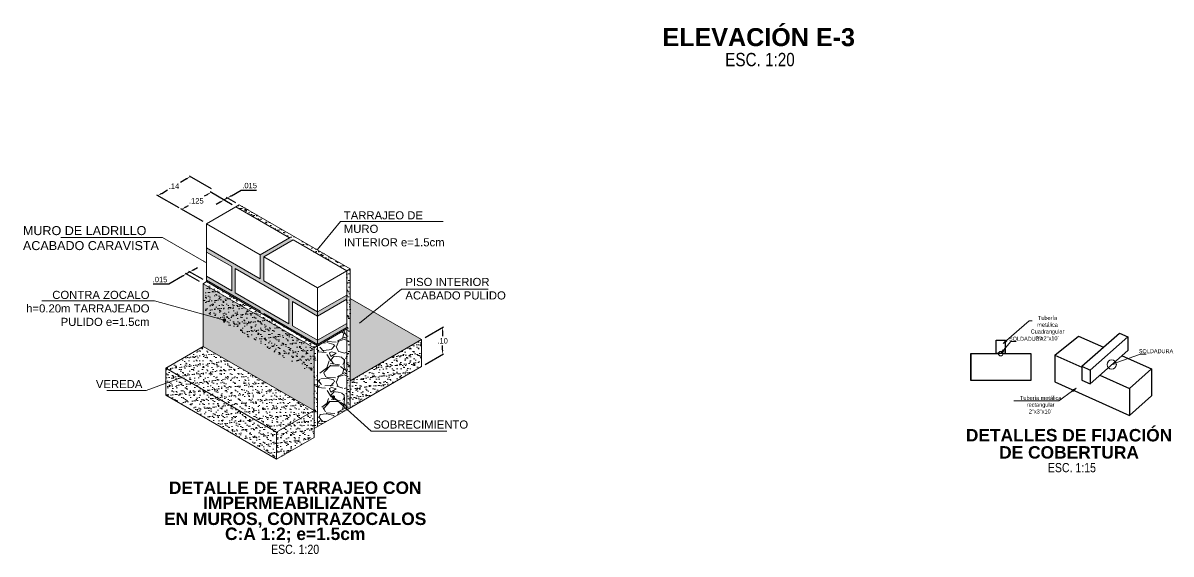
# Model space of a CAD drawing. Header units: metres. Extents: x 116.6 to 157, y -0.9 to 78.1.
# Drawn here: x 127.53 to 133.92, y 65 to 67.95 of the extents above; entities that cross this region are included whole.
import ezdxf
from ezdxf import colors
from ezdxf.entities.mleader import LeaderData, LeaderLine
from ezdxf.enums import TextEntityAlignment as Align
from ezdxf.math import Vec2, Vec3

# ---------------------------------------------------------------- set-up
doc = ezdxf.new("R2010")
doc.units = ezdxf.units.M
doc.layers.get('0').update_dxf_attribs({"color": 253})
doc.layers.get('Defpoints').update_dxf_attribs({"color": 30, "lineweight": 9})
for name, color, linetype, lineweight in [('-Acero techos', 252, 'Continuous', 13), ('-Acotado', 251, 'Continuous', 5), ('-Textos', 7, 'Continuous', 20), ('01_ACHURADO', 8, 'Continuous', 0)]:
    doc.layers.add(name, color=color, linetype=linetype, lineweight=lineweight)
for name, color, linetype in [('00_ACOTADO', 9, 'Continuous'), ('00_TXT-NOTA', 7, 'Continuous'), ('01_INDICADORES', 9, 'Continuous'), ('01_L-FINA 1', 1, 'Continuous'), ('01_MURO2', 2, 'Continuous'), ('G-TEXTOS-TITULOS', 4, 'Continuous')]:
    doc.layers.add(name, color=color, linetype=linetype)
doc.layers.add('FIC-2ES_COTAS', color=7, linetype='Continuous', lineweight=5, true_color=0x6b006b)
doc.styles.add('-Arial Narrow', font='ARIALN.TTF')
doc.styles.add('25-TITULO', font='arialbd.ttf', dxfattribs={"height": 0.1})
doc.styles.add('ARIAL', font='arial.ttf')
doc.styles.add('OINFES SWIS', font='swissl.ttf')
doc.styles.add('ROMANS', font='romans.shx')
doc.dimstyles.new('ESC 1-15 PERFIL', dxfattribs={"dimtxt": 0.03, "dimasz": 0.025, "dimexe": 0.005, "dimexo": 0.02, "dimgap": 0.01, "dimtad": 1, "dimtih": 1, "dimtoh": 1, "dimzin": 4, "dimdsep": 46, "dimtxsty": 'ARIAL', "dimcen": 2.5, "dimdle": 0.01, "dimclrd": 256, "dimclre": 256, "dimclrt": 7, "dimazin": 2, "dimtfac": 1, "dimtix": 1, "dimtmove": 0, "dimatfit": 3, "dimfxl": 1, "dimlwd": -1, "dimlwe": -1, "dimarcsym": 0})
doc.dimstyles.new('Esc-1-25', dxfattribs={"dimtxt": 0.03, "dimasz": 0.04, "dimexe": 0.025, "dimexo": 0.075, "dimgap": 0.025, "dimtad": 2, "dimtih": 1, "dimtoh": 1, "dimzin": 4, "dimdsep": 46, "dimtxsty": 'ROMANS', "dimcen": 0.15, "dimdle": 1, "dimclrd": 1, "dimclre": 1, "dimclrt": 2, "dimazin": 0, "dimtm": 1e-09, "dimtfac": 1, "dimtmove": 0, "dimatfit": 3, "dimfxl": 1, "dimlwd": 9, "dimlwe": -1, "dimarcsym": 0})
pattern_1 = [(37.49999999999999, (-1731.924443276079, -1143.444924055455), (-0.001200023471988034, 0.03670599279970067), [0, -0.02895600000000001, 0, -0.032385, 0, -0.03095625]), (7.499999999999999, (-1731.924443276079, -1143.444924055455), (0.0337142462353502, 0.05376188254262657), [0, -0.015621, 0, -0.0260985, 0, -0.01000125]), (327.5, (-1731.947874776079, -1143.444924055455), (0.05932442776810935, 0.0001077888508909322), [0, -0.009524999999999999, 0, -0.03429, 0, -0.0447675]), (317.5, (-1731.947874776079, -1143.444924055455), (0.0572667339354223, 0.01671969924429122), [0, -0.004762499999999999, 0, -0.022479, 0, -0.0257175])]
pattern_2 = [(37.49999999999999, (-1731.924443276079, -1143.494924055456), (-0.001200023471988034, 0.03670599279970067), [0, -0.02895600000000001, 0, -0.032385, 0, -0.03095625]), (7.499999999999999, (-1731.924443276079, -1143.494924055456), (0.0337142462353502, 0.05376188254262657), [0, -0.015621, 0, -0.0260985, 0, -0.01000125]), (327.5, (-1731.947874776079, -1143.494924055456), (0.05932442776810935, 0.0001077888508909322), [0, -0.009524999999999999, 0, -0.03429, 0, -0.0447675]), (317.5, (-1731.947874776079, -1143.494924055456), (0.0572667339354223, 0.01671969924429122), [0, -0.004762499999999999, 0, -0.022479, 0, -0.0257175])]

# ---------------------------------------------------------------- blocks, each defined once
blk = doc.blocks.new('_ClosedBlank')
at = {"color": 0, "linetype": 'ByBlock', "lineweight": -2}
for p, q in [((-1, 0.1666666666666667), (0, 0)), ((-1, 0.1666666666666667), (-1, -0.1666666666666667)), ((0, 0), (-1, -0.1666666666666667))]:
    blk.add_line(p, q, dxfattribs=at)
blk = doc.blocks.new('*D663')
at = {"layer": '00_ACOTADO', "color": 252, "transparency": 16777216}
for p, q in [((128.5542075460089, 66.99845031429784), (128.5385189582457, 66.98939250392951)), ((128.435129052989, 66.92970031429788), (128.4508176407522, 66.93875812466621))]:
    blk.add_line(p, q, dxfattribs=at)
at = {"layer": '00_ACOTADO', "color": 251, "true_color": 0x636466, "transparency": 16777216}
for p, q in [((128.6944764121236, 66.94246604668784), (128.5708581811035, 67.0138370656438)), ((128.5320966489145, 66.84871604668781), (128.4084784178943, 66.9200870656438))]:
    blk.add_line(p, q, dxfattribs=at)
at = {"layer": '00_ACOTADO', "color": 252, "transparency": 16777216}
for points in [[(128.5521242126756, 67.00205875348027), (128.5562908793423, 66.9948418751154), (128.5758581811035, 67.01095031429786)], [(128.4330457196556, 66.9333087534803), (128.4372123863223, 66.92609187511543), (128.4134784178944, 66.91720031429786)]]:
    blk.add_solid(points, dxfattribs=at)
at = {"layer": 'Defpoints', "color": 0, "transparency": 16777216}
for p in [(128.5758581811035, 67.01095031429786), (128.7144764121237, 66.93091904130407), (128.5520966489145, 66.83716904130407)]:
    blk.add_point(p, dxfattribs=at)
at = {"layer": '00_ACOTADO', "color": 7, "transparency": 16777216, "insert": (128.4946682994989, 66.96407531429787), "char_height": 0.03, "attachment_point": 5, "style": 'ARIAL'}
blk.add_mtext('.125', dxfattribs=at)
blk = doc.blocks.new('*D664')
at = {"layer": '00_ACOTADO', "color": 252, "transparency": 16777216}
for p, q in [((128.4582783480475, 66.56883506256281), (128.438792776463, 66.5575850625628)), ((128.4799289831419, 66.58133506256316), (128.5015796182363, 66.59383506256349)), ((128.4171421413685, 66.54508506256245), (128.3408478292562, 66.50103652092518)), ((128.3408478292562, 66.50103652092518), (128.2547632453544, 66.50103652092517))]:
    blk.add_line(p, q, dxfattribs=at)
at = {"layer": '00_ACOTADO', "color": 251, "true_color": 0x636466, "transparency": 16777216}
for p, q in [((128.5320966489143, 66.52621604668776), (128.4532783480474, 66.57172181390867)), ((128.5126110773298, 66.51496604668776), (128.4337927764629, 66.56047181390865))]:
    blk.add_line(p, q, dxfattribs=at)
at = {"layer": '00_ACOTADO', "color": 252, "transparency": 16777216}
for points in [[(128.4778456498085, 66.58494350174556), (128.4820123164753, 66.57772662338074), (128.4582783480475, 66.56883506256281)], [(128.4150588080352, 66.54869350174485), (128.4192254747019, 66.54147662338003), (128.438792776463, 66.5575850625628)]]:
    blk.add_solid(points, dxfattribs=at)
at = {"layer": 'Defpoints', "color": 0, "transparency": 16777216}
for p in [(128.4582783480475, 66.56883506256281), (128.53261107733, 66.50341904130428), (128.5520966489145, 66.5146690413043)]:
    blk.add_point(p, dxfattribs=at)
at = {"layer": '00_ACOTADO', "color": 7, "transparency": 16777216, "insert": (128.2928055373053, 66.52635371055682), "char_height": 0.03, "attachment_point": 5, "style": 'ARIAL'}
blk.add_mtext('.015', dxfattribs=at)
blk = doc.blocks.new('*D665')
at = {"layer": '00_ACOTADO', "color": 252, "transparency": 16777216}
for p, q in [((128.6895652490643, 66.9928015080027), (128.743345373278, 67.0238514771942)), ((128.743345373278, 67.0238514771942), (128.8294299571798, 67.0238514771942)), ((128.6267784072895, 66.95655150800287), (128.6051277721949, 66.94405150800297)), ((128.6484290423842, 66.96905150800278), (128.6679146139696, 66.9803015080028))]:
    blk.add_line(p, q, dxfattribs=at)
at = {"layer": '00_ACOTADO', "color": 251, "true_color": 0x636466, "transparency": 16777216}
for p, q in [((128.6944764121237, 66.94246604668794), (128.6434290423842, 66.97193825934873)), ((128.7139619837091, 66.95371604668796), (128.6629146139696, 66.98318825934876))]:
    blk.add_line(p, q, dxfattribs=at)
at = {"layer": '00_ACOTADO', "color": 252, "transparency": 16777216}
for points in [[(128.6246950739562, 66.96015994718532), (128.6288617406229, 66.95294306882042), (128.6484290423842, 66.96905150800278)], [(128.687481915731, 66.99640994718514), (128.6916485823976, 66.98919306882024), (128.6679146139696, 66.9803015080028)]]:
    blk.add_solid(points, dxfattribs=at)
at = {"layer": 'Defpoints', "color": 0, "transparency": 16777216}
for p in [(128.6679146139696, 66.9803015080028), (128.7144764121237, 66.93091904130407), (128.7339619837091, 66.94216904130408)]:
    blk.add_point(p, dxfattribs=at)
at = {"layer": '00_ACOTADO', "color": 7, "transparency": 16777216, "insert": (128.7913876652289, 67.04916866682585), "char_height": 0.03, "attachment_point": 5, "style": 'ARIAL'}
blk.add_mtext('.015', dxfattribs=at)
blk = doc.blocks.new('*D666')
at = {"layer": '00_ACOTADO', "color": 252, "transparency": 16777216}
for p, q in [((128.4394482556707, 67.08612452465032), (128.4068827920122, 67.06708527944032)), ((128.3018889518188, 67.00570112443673), (128.3344544154774, 67.02474036964674))]:
    blk.add_line(p, q, dxfattribs=at)
at = {"layer": '00_ACOTADO', "color": 251, "true_color": 0x636466, "transparency": 16777216}
for p, q in [((128.579430336238, 67.03124249057892), (128.4560147243616, 67.10160185908327)), ((128.3987067552688, 66.92558329870072), (128.2752911433924, 66.99594266720507))]:
    blk.add_line(p, q, dxfattribs=at)
at = {"layer": '00_ACOTADO', "color": 252, "transparency": 16777216}
for points in [[(128.437345273032, 67.08972154774342), (128.4415512383094, 67.0825275015572), (128.4610303942294, 67.09874242048262)], [(128.2997859691801, 67.00929814752983), (128.3039919344575, 67.0021041013436), (128.2803068132602, 66.99308322860442)]]:
    blk.add_solid(points, dxfattribs=at)
at = {"layer": 'Defpoints', "color": 0, "transparency": 16777216}
for p in [(128.4610303942294, 67.09874242048262), (128.5994930157091, 67.01980473617633), (128.4187694347399, 66.91414554429812)]:
    blk.add_point(p, dxfattribs=at)
at = {"layer": '00_ACOTADO', "color": 7, "transparency": 16777216, "insert": (128.3706686037448, 67.04591282454352), "char_height": 0.03, "attachment_point": 5, "style": 'ARIAL'}
blk.add_mtext('.14', dxfattribs=at)
blk = doc.blocks.new('*D667')
at = {"layer": '00_ACOTADO', "color": 251, "true_color": 0x636466, "transparency": 16777216}
for p, q in [((129.7676189592414, 66.20395117437725), (129.870208137949, 66.26318106431985)), ((129.7676189592423, 66.05395117437762), (129.870208137949, 66.11318106431969))]:
    blk.add_line(p, q, dxfattribs=at)
at = {"layer": '00_ACOTADO', "color": 252, "transparency": 16777216}
for p, q in [((129.8652081379491, 66.2352943129739), (129.8652081379491, 66.21061150260547)), ((129.8652081379491, 66.13529431297376), (129.8652081379491, 66.15997712334217))]:
    blk.add_line(p, q, dxfattribs=at)
for points in [[(129.8610414712824, 66.2352943129739), (129.8693748046157, 66.2352943129739), (129.8652081379491, 66.26029431297391)], [(129.8610414712824, 66.13529431297376), (129.8693748046157, 66.13529431297376), (129.8652081379491, 66.11029431297375)]]:
    blk.add_solid(points, dxfattribs=at)
at = {"layer": 'Defpoints', "color": 0, "transparency": 16777216}
for p in [(129.7476189592414, 66.1924041689935), (129.8652081379491, 66.11029431297375), (129.7476189592423, 66.04240416899387)]:
    blk.add_point(p, dxfattribs=at)
at = {"layer": '00_ACOTADO', "color": 7, "transparency": 16777216, "insert": (129.8652081379491, 66.18529431297377), "char_height": 0.03, "attachment_point": 5, "style": 'ARIAL'}
blk.add_mtext('.10', dxfattribs=at)

msp = doc.modelspace()

# ---------------------------------------------------------------- hatches: boundary and pattern name
at = {"layer": '01_ACHURADO', "lineweight": 5}
h = msp.add_hatch(dxfattribs=at)
h.set_pattern_fill('AR-SAND', color=256, scale=0.00075)
h.set_pattern_definition(pattern_1)
h.paths.add_polyline_path([(129.3510050839056, 66.58591904130427), (129.3315195123202, 66.57466904130379), (129.3315195123202, 66.12466904130397), (129.3315195123202, 65.95216904130385), (129.3510050839056, 65.96341904130387)])
h.paths.add_polyline_path([(129.3510050839056, 66.58591904130427), (128.7339619837091, 66.94216904130408), (128.7144764121237, 66.93091904130407), (129.0132551764288, 66.75841904130394), (129.0327407480151, 66.74716904130437), (129.3315195123202, 66.57466904130379)])
at = {"layer": '01_ACHURADO', "true_color": 0xdedede}
h = msp.add_hatch(color=254, dxfattribs=at)
h.dxf.hatch_style = 1
h.paths.add_polyline_path([(129.3315195123202, 66.25966904130419), (129.3315195123202, 66.28216904130423), (129.169139749111, 66.18841904130423), (129.169139749111, 66.16591904130374)])
h.paths.add_polyline_path([(129.0100075811658, 66.28029404130385), (128.7112288168597, 66.45279404130397), (128.7112288168597, 66.58779404130374), (129.0100075811658, 66.41529404130407)], flags=16)
h.paths.add_polyline_path([(129.3315195123202, 66.41716904130354), (129.3315195123202, 66.43966904130448), (129.169139749111, 66.34591904130403), (129.169139749111, 66.32341904130354)])
h.paths.add_polyline_path([(128.8508754132196, 66.34966904130388), (128.8508754132196, 66.34216904130417), (128.870360984805, 66.33091904130416), (128.870360984805, 66.33841904130387), (129.169139749111, 66.16591904130419), (129.169139749111, 66.18841904130423), (129.0294931527502, 66.26904404130383), (129.0294931527502, 66.40404404130405), (129.169139749111, 66.32341904130354), (129.169139749111, 66.34591904130403), (128.870360984805, 66.51841904130416), (128.870360984805, 66.65341904130437), (129.0327407480151, 66.74716904130437), (129.0132551764288, 66.75841904130394), (128.8508754132196, 66.66466904130394), (128.8508754132196, 66.52966904130417), (128.5520966489145, 66.70216904130385), (128.5520966489145, 66.67966904130427), (128.6917432452744, 66.59904404130376), (128.6917432452744, 66.46404404130399), (128.5520966489145, 66.54466904130405), (128.5520966489136, 66.52216904130401)])
at = {"layer": '01_ACHURADO', "lineweight": 5}
h = msp.add_hatch(dxfattribs=at)
h.set_pattern_fill('AR-SAND', color=256, scale=0.00075)
h.set_pattern_definition(pattern_1)
h.paths.add_polyline_path([(129.169139749111, 66.14341904130416), (129.169139749111, 66.00841904130394), (129.1496541775256, 65.99716904130437), (129.1496541775256, 65.69716904130419), (129.169139749111, 65.70841904130376), (129.169139749111, 66.00841904130394)])
h.paths.add_polyline_path([(128.5520966489136, 66.51466904130385), (128.53261107733, 66.35341904130419), (129.1496541775256, 65.99716904130437), (129.169139749111, 66.15841904130448)])
at = {"layer": '01_ACHURADO', "true_color": 0xdedede}
h = msp.add_hatch(color=254, dxfattribs=at)
h.dxf.hatch_style = 2
h.paths.add_polyline_path([(128.53261107733, 66.50341904130428), (128.5326110773309, 66.15341904130437), (129.1496541775265, 65.79716904130365), (129.1496541775247, 65.99716904130437), (129.1496541775256, 66.14716904130401)])
h = msp.add_hatch(color=254, dxfattribs=at)
h.dxf.hatch_style = 2
h.paths.add_polyline_path([(129.7476189592414, 66.19240416899393), (129.3510050839056, 66.421389296684), (129.3510050839056, 65.96341904130387)])
at = {"layer": '01_ACHURADO'}
h = msp.add_hatch(dxfattribs=at)
h.set_pattern_fill('GRAVEL', color=256, scale=0.0078)
h.set_pattern_definition([(228.0127875, (-549.8940734050487, 85.9666163314354), (-1.584960000124471, -1.783079999889378), [0.02665427231999999, -2.638777723886069]), (184.969741, (-549.9119042050487, 85.94680433143495), (2.377439999059359, 0.198120011286438), [0.04573956816, -4.528215813694866]), (132.5104471, (-549.9574718050484, 85.94284193143531), (1.981200000836744, -2.179319999239184), [0.03225155856, -3.192908377939799]), (267.273689, (-550.0347386050483, 85.89331193143508), (0.1981200004149385, 3.962399999979183), [0.04165235255999983, -4.123582119207537]), (292.83365418, (-550.0367198050484, 85.85170673143503), (-0.9906000000829458, 2.377439999965324), [0.04084342859999985, -4.043505004136807]), (357.2736889999999, (-550.0208702050485, 85.81406393143553), (-3.962399999979183, 0.1981200004149387), [0.04165235255999983, -4.123582119207537]), (37.69424047, (-549.979265005048, 85.81208273143548), (-2.575559999885799, -1.981200000148232), [0.05508310547999998, -5.453222994511266]), (72.25532837, (-549.9356786050488, 85.84576313143535), (1.386840000372784, 4.35863999988135), [0.05200412256, -5.148410014948588]), (121.42956562, (-549.9198290050484, 85.89529313143512), (-1.584960000224883, 2.575559999861628), [0.041793414, -4.137552564499535]), (175.2363583, (-549.9416222050489, 85.93095473143549), (2.179319999968762, -0.1981200003423619), [0.0477136358399998, -2.337967082099987]), (222.3974378, (-549.9891710050482, 85.93491713143558), (-2.377439999923923, -2.17932000008299), [0.06170407775999978, -6.108708255949777]), (138.81407483, (-549.8385998050484, 85.89133073143503), (-1.386839999916814, 1.188720000096656), [0.02106035412, -2.084984134298832]), (171.4692344, (-549.8544494050478, 85.90519913143535), (2.575560000069393, -0.3962399995505127), [0.04006719444000001, -3.96666184176912]), (225, (-549.8940734050487, 85.91114273143504), (0, -0.1981200000000186), [0.02801832852, -0.252165662457384]), (203.19859051, (-549.9079418050486, 85.93491713143558), (0.9906000000269949, 0.3962399999305279), [0.01508842296, -1.49374854477373]), (291.80140949, (-549.9218102050485, 85.92897353143545), (-0.1981200000414567, 0.5943599999861839), [0.02133811836000001, -1.04557073322]), (30.96375653, (-549.9138854050483, 85.90916153143544), (0.5943600000145378, 0.3962399999782478), [0.03465693347999984, -1.120571255926974]), (161.56505118, (-549.8841674050485, 85.9269923314354), (0.3962400000103415, -0.1981199999792328), [0.02506039691999999, -0.601450053112584]), (16.389540334, (-550.0367198050484, 85.92897353143545), (1.981200000000011, 0.5943600000000189), [0.0351068639999999, -3.475588480458033]), (70.34617594, (-550.0030394050485, 85.93887953143567), (-0.7924800000724865, -2.179319999974291), [0.02945271732, -2.915812822899599]), (293.19859051, (-549.8841674050485, 85.9666163314354), (-0.3962399999308344, 0.9906000000277122), [0.03017664779999989, -1.478660319933725]), (343.6104596700001, (-549.8722802050482, 85.93887953143567), (-1.981200000041517, 0.5943599998613829), [0.03510686399999984, -3.475588480458101]), (339.44395478, (-550.0367198050484, 85.80613913143534), (-0.9905999999999893, 0.3962400000000164), [0.03385474559999984, -1.658883276422258]), (294.7751406, (-550.0050206050486, 85.79425193143507), (-0.9906000011791205, 2.179319999463925), [0.02836642536, -2.808280283696158]), (66.80140949, (-549.8821862050485, 85.76849633143539), (0.3962399999377793, 0.9906000000249056), [0.0301766478, -1.478660319933732]), (17.35402464, (-549.8702990050482, 85.79623313143512), (-2.575559999948756, -0.7924800001663321), [0.03321105372, -3.287885326455599]), (69.44395478, (-549.979265005048, 85.76849633143539), (-0.3962400000068999, -0.9905999999972412), [0.0169273728, -1.675810649222268]), (101.3099324739999, (-549.8940734050487, 85.76849633143539), (-0.1981200000000312, 0.7924800000000287), [0.0101021388, -1.000115607233028]), (165.963756532, (-549.8960546050483, 85.77840233143516), (0.5943599999999619, -0.1981199999999895), [0.0408434286, -0.7760262579473819]), (186.00900596, (-549.9356786050488, 85.78830833143539), (1.981199999989498, 0.1981200001036896), [0.037850826, -3.74722645934028]), (303.69006753, (-549.9138854050483, 85.89133073143503), (-0.1981200000275316, 0.3962399999862488), [0.02857326264, -0.68575855605504]), (353.15722659, (-549.8980358050484, 85.86755633143494), (3.368040000020723, -0.3962399998236728), [0.04988542727999999, -4.938648707072417]), (60.9453959, (-549.8485058050486, 85.8616127314348), (-0.7924800000218155, -1.38683999998754), [0.02039764272, -2.019372600812578]), (90, (-549.8385998050484, 85.87944353143521), (-0.19812, 0.19812), [0.0118872, -0.1862328]), (120.25643716, (-549.9396410050489, 85.79425193143507), (0.792479999903059, -1.386840000055364), [0.02752362288, -2.724847380309599]), (48.01278749999999, (-549.9535094050483, 85.81802633143562), (1.584960000130676, 1.783079999883795), [0.05330854463999999, -2.612123451566069]), (0, (-549.9178478050484, 85.85765033143471), (0.19812, 0.19812), [0.05151120000000001, -0.1466088]), (325.3048465, (-549.8663366050481, 85.85765033143471), (1.981200000750479, -1.386839998927857), [0.03132554568, -3.101226704482919]), (254.0546040999999, (-549.8405810050484, 85.83981953143521), (-0.1981199999861594, -0.7924800000034904), [0.0288466682399999, -1.413488703024211]), (207.64597536, (-549.8485058050486, 85.81208273143548), (-3.764280000138319, -1.981199999737199), [0.04696731779999979, -4.649772224989138]), (175.42607874, (-549.8901110050487, 85.79028953143543), (-2.575559999999908, 0.1981199999999594), [0.04968829788, -4.91913602358672])])
h.paths.add_polyline_path([(129.3315195123202, 66.25216904130403), (129.169139749111, 66.15841904130403), (129.169139749111, 65.70841904130376), (129.3315195123202, 65.80216904130376)])
at = {"layer": '01_ACHURADO', "lineweight": 5}
h = msp.add_hatch(dxfattribs=at)
h.set_pattern_fill('AR-SAND', color=256, scale=0.00075)
h.set_pattern_definition(pattern_1)
h.paths.add_polyline_path([(129.3315195123202, 65.95216904130385), (129.3315195123202, 65.80216904130376), (129.7476189592414, 66.04240416899384), (129.7476189592414, 66.19240416899348)])
h = msp.add_hatch(dxfattribs=at)
h.set_pattern_fill('AR-SAND', color=250, scale=0.00075)
h.set_pattern_definition(pattern_2)
h.paths.add_polyline_path([(128.9416044540655, 65.67705147745974), (129.1496541775261, 65.79716904130456), (128.5326110773305, 66.15341904130483), (128.3245613538694, 66.03330147746001)])
h = msp.add_hatch(dxfattribs=at)
h.set_pattern_fill('AR-SAND', color=256, scale=0.00075)
h.set_pattern_definition(pattern_2)
h.paths.add_polyline_path([(128.3245613538681, 66.03330147746092), (128.3245613538681, 65.88330147746038), (128.9416044540655, 65.5270514774601), (128.9416044540655, 65.67705147745974)])
h = msp.add_hatch(dxfattribs=at)
h.set_pattern_fill('AR-SAND', color=256, scale=0.00075)
h.set_pattern_definition(pattern_2)
h.paths.add_polyline_path([(129.1496541775256, 65.64716904130447), (129.1496541775256, 65.79716904130456), (128.9416044540655, 65.67705147745974), (128.9416044540655, 65.5270514774592)])

# ---------------------------------------------------------------- linework, layer by layer
at = {"layer": '-Acero techos', "color": 146, "lineweight": 30, "ltscale": 0.008999999999999998, "true_color": 0x105689}
for p, q in [((133.2716024802509, 66.10655264958162), (133.4032165665145, 66.21187014729806)), ((133.4032165665145, 66.21187014729806), (133.5422867328568, 66.1493996523762)), ((133.4226980814734, 66.04373110587751), (133.6316649961601, 66.22837429639647)), ((133.4690375346737, 66.02291536478795), (133.6780044493604, 66.2075585553069)), ((133.6316649961601, 66.2283742963967), (133.6780044493604, 66.2075585553069)), ((133.6780044493604, 66.2075585553069), (133.6780044493604, 66.13135855530693)), ((133.4690375346737, 65.94671536478798), (133.6780044493605, 66.13135855530676)), ((132.8040868287761, 66.11429241208734), (132.9613899246084, 66.11429241208734)), ((132.8040868287761, 66.11429241208734), (132.8040868287761, 65.96429241208725)), ((132.9856434815761, 66.11429241208734), (133.1382058846383, 66.11429241208734)), ((133.1382058846383, 66.11429241208734), (133.1382058846383, 65.96429241208725)), ((133.2716024802504, 66.10655264958162), (133.4226980814734, 66.03868031407485)), ((133.2716024802509, 66.10655264958162), (133.2716024802509, 65.95655264958152)), ((133.6457989957836, 66.10290181271951), (133.8099218266122, 66.02917762916884)), ((133.4226980814734, 66.04373110587751), (133.4226980814734, 65.96753110587754)), ((133.4226980814734, 66.04373110587751), (133.4690375346737, 66.02291536478795)), ((133.4690375346737, 66.02291536478795), (133.4690375346737, 65.94671536478798)), ((133.5224207386433, 65.99388477012583), (133.6865435694719, 65.92016058657516)), ((133.6865435694719, 65.92016058657539), (133.8099218266122, 66.02917762916861)), ((133.8099218266122, 66.02917762916884), (133.8099218266122, 65.87917762916898)), ((133.1382058846383, 65.96429241208725), (132.8040868287761, 65.96429241208725)), ((133.2716024802509, 65.95655264958152), (133.6865435694723, 65.7701605865753)), ((133.4226980814734, 65.96753110587754), (133.4690375346737, 65.94671536478798)), ((133.6865435694719, 65.92016058657516), (133.6865435694719, 65.7701605865753)), ((133.6865435694723, 65.7701605865753), (133.8099218266122, 65.87917762916898))]:
    msp.add_line(p, q, dxfattribs=at)
for points in [[(132.9613899246084, 66.11429241208734), (132.9461463567071, 66.11429241208734), (132.9461463567071, 66.18929241208716), (132.9858051291953, 66.18929241208716)], [(132.9858051291953, 66.18929241208716), (132.9961463567073, 66.18929241208716), (132.9961463567073, 66.11429241208734), (132.9613899246084, 66.11429241208734)], [(132.8040868287761, 65.96429241208725), (132.8040868287761, 66.11429241208734)]]:
    msp.add_lwpolyline(points, dxfattribs=at)
at = {"layer": '01_ACHURADO', "lineweight": 5}
msp.add_line((128.53261107733, 66.50341904130428), (128.53261107733, 66.15341904130483), dxfattribs=at)
at = {"layer": '01_L-FINA 1', "lineweight": 9}
for p, q in [((128.5520966489145, 66.54466904130405), (128.5520966489145, 66.83716904130407)), ((128.8508754132196, 66.52966904130417), (128.5520966489145, 66.70216904130385)), ((128.870360984805, 66.65341904130437), (129.0327407480151, 66.74716904130437)), ((129.0327407480151, 66.74716904130437), (129.3315195123202, 66.57466904130379)), ((128.5520966489145, 66.67966904130427), (128.6917432452744, 66.59904404130376)), ((128.8508754132196, 66.66466904130394), (128.8508754132196, 66.52966904130417)), ((128.870360984805, 66.65341904130437), (129.169139749111, 66.48091904130379)), ((128.870360984805, 66.51841904130416), (128.870360984805, 66.65341904130437)), ((128.6917432452744, 66.59904404130376), (128.6917432452744, 66.46404404130399)), ((128.7112288168597, 66.58779404130374), (129.0100075811658, 66.41529404130407)), ((128.7112288168597, 66.45279404130397), (128.7112288168597, 66.58779404130374)), ((129.3315195123202, 66.57466904130379), (129.169139749111, 66.48091904130379)), ((129.3315195123202, 66.57466904130379), (129.3315195123202, 66.25966904130419)), ((128.6917432452744, 66.46404404130399), (128.5520966489145, 66.54466904130405)), ((128.5520966489145, 66.54466904130405), (128.5521175125265, 66.51465699569181)), ((128.5520966489145, 66.52216904130401), (128.8508754132196, 66.34966904130388)), ((129.169139749111, 66.34591904130403), (128.870360984805, 66.51841904130416)), ((129.0100075811658, 66.28029404130385), (128.7112288168597, 66.45279404130397)), ((129.169139749111, 66.16591904130374), (129.169139749111, 66.48091904130379)), ((129.3315195123202, 66.43966904130403), (129.169139749111, 66.34591904130403)), ((129.0100075811658, 66.41529404130407), (129.0100075811658, 66.28029404130385)), ((129.0294931527502, 66.40404404130405), (129.169139749111, 66.32341904130354)), ((129.0294931527502, 66.26904404130383), (129.0294931527502, 66.40404404130405)), ((129.3315195123202, 66.41716904130354), (129.169139749111, 66.32341904130354)), ((128.8508754132196, 66.34216904130417), (128.8508754132196, 66.34966904130388)), ((128.870360984805, 66.33841904130387), (129.169139749111, 66.16591904130374)), ((128.870360984805, 66.33091904130416), (128.870360984805, 66.33841904130387)), ((129.169139749111, 66.18841904130423), (129.0294931527502, 66.26904404130383)), ((129.3315195123202, 66.28216904130423), (129.169139749111, 66.18841904130423)), ((129.169139749111, 66.16591904130374), (129.3315195123202, 66.25966904130419))]:
    msp.add_line(p, q, dxfattribs=at)
msp.add_lwpolyline([(129.0132551764288, 66.75841904130394), (128.7144764121237, 66.93091904130407), (128.5520966489145, 66.83716904130407), (128.8508754132196, 66.66466904130394)], close=True, dxfattribs=at)
at = {"layer": '01_MURO2', "color": 250, "lineweight": 13, "ltscale": 0.5}
for p, q in [((128.7144764121237, 66.93091904130407), (128.7339619837091, 66.94216904130408)), ((128.7339619837091, 66.94216904130408), (129.3510050839056, 66.58591904130427)), ((129.3315195123202, 66.57466904130379), (129.3510050839056, 66.58591904130427)), ((129.3510050839056, 66.58591904130427), (129.3510050839056, 65.81341904130377)), ((128.53261107733, 66.50341904130428), (129.1496541775256, 66.14716904130401)), ((129.169139749111, 66.15841904130448), (128.5520966489136, 66.51466904130385)), ((129.7476189592414, 66.19240416899348), (129.3510050839056, 66.421389296684)), ((129.1496541775256, 66.14716904130401), (129.3315195123202, 66.25216904130403)), ((129.3315195123202, 65.80216904130376), (129.3315195123202, 66.25216904130403)), ((129.7476189592414, 66.19240416899393), (129.3510050839056, 65.96341904130387)), ((129.7476189592414, 66.19240416899393), (129.7476189592414, 66.04240416899384)), ((128.53261107733, 66.15341904130483), (128.324561353869, 66.03330147746001)), ((128.5326110773305, 66.15341904130437), (129.149654177527, 65.79716904130365)), ((129.1496541775247, 66.14716904130401), (129.1496541775256, 65.69716904130419)), ((129.169139749111, 66.15841904130403), (129.169139749111, 65.70841904130376)), ((128.9416044540655, 65.67705147745974), (128.324561353869, 66.03330147746047)), ((128.3245613538681, 66.03330147745956), (128.3245613538681, 65.88330147745992)), ((129.7476189592414, 66.04240416899384), (129.3315195123202, 65.80216904130376)), ((128.9416044540655, 65.5270514774601), (128.3245613538681, 65.88330147746038)), ((129.1496541775256, 65.69716904130419), (129.3315195123202, 65.80216904130376)), ((129.1496541775265, 65.79716904130501), (128.9416044540655, 65.67705147745974)), ((128.9416044540655, 65.67705147745974), (128.9416044540655, 65.52705147745965)), ((129.1496541775256, 65.64716904130447), (128.9416044540655, 65.5270514774592))]:
    msp.add_line(p, q, dxfattribs=at)
at = {"layer": '01_MURO2', "lineweight": 13, "ltscale": 0.5}
for q in [(128.5520966489145, 66.5146690413043), (128.53261107733, 66.20341904130456)]:
    msp.add_line((128.53261107733, 66.50341904130428), q, dxfattribs=at)
at = {"layer": '01_MURO2', "color": 250, "lineweight": 13, "ltscale": 0.5}
msp.add_lwpolyline([(129.1496541775256, 65.64716904130447), (129.1496541775256, 65.69716904130419)], dxfattribs=at)
at = {"layer": 'FIC-2ES_COTAS'}
for centre, radius in [((132.9708340281034, 66.11429241208734), 0.01272636024636267), ((133.5882301878581, 66.0536441469017), 0.02598143683570377)]:
    msp.add_circle(centre, radius, dxfattribs=at)

# ---------------------------------------------------------------- texts
at = {"layer": '-Textos', "style": '-Arial Narrow'}
for s, height, p in [('ESC. 1:20', 0.07407829152278556, (131.6311040133836, 67.75030436313291)), ('ESC. 1:15', 0.05121867289914573, (133.366868828867, 65.48016224181322)), ('ESC. 1:20', 0.05121867289914573, (129.0446143182798, 65.02581052276923))]:
    msp.add_text(s, height=height, dxfattribs=at).set_placement(p, align=Align.MIDDLE_CENTER)
at = {"layer": '00_TXT-NOTA', "color": 18, "true_color": 0x000000, "style": 'OINFES SWIS'}
for s, insert, char_height, width, attachment_point in [('\\A1;\\pxql;TARRAJEO DE MURO\\PINTERIOR e=1.5cm', (129.3156116891556, 66.90620631274797), 0.045, 0.5838028015315334, 1), ('\\pxql;MURO DE LADRILLO \\PACABADO CARAVISTA', (128.4291833107096, 66.82367887454566), 0.05, 0.8992504886416556, 3), ('\\pxql;PISO INTERIOR\\PACABADO PULIDO', (129.658090622385, 66.53564744668202), 0.045, 0.6764272244159887, 1), ('\\pxqr;CONTRA ZOCALO\\Ph=0.20m TARRAJEADO \\PPULIDO e=1.5cm', (127.1262822629039, 66.4634960674397), 0.045, 1.108095954259398, 1), ('\\pxqr;VEREDA', (127.0863777086794, 65.96733406758531), 0.045, 1.108095954259398, 1), ('\\pxql;SOBRECIMIENTO', (129.4799776582774, 65.74240684520956), 0.045, 0.6764272244159887, 1)]:
    msp.add_mtext(s, dxfattribs=dict(at, insert=insert, char_height=char_height, width=width, attachment_point=attachment_point))
at = {"layer": 'G-TEXTOS-TITULOS', "color": 219, "true_color": 0x642165, "style": '25-TITULO'}
for s, height, p in [('ELEVACIÓN E-3', 0.1, (131.6240866771003, 67.87500405042925)), ('DETALLES DE FIJACIÓN', 0.06914127181698232, (133.3508023093541, 65.66059117651386)), ('DE COBERTURA', 0.06914127181698232, (133.3508023093541, 65.56509893478398)), ('DETALLE DE TARRAJEO CON', 0.06914127181698232, (129.0448560698448, 65.36837678422583)), ('IMPERMEABILIZANTE', 0.06914127181698232, (129.0448560698448, 65.28490733454711)), ('EN MUROS, CONTRAZOCALOS', 0.06914127181698232, (129.0448560698448, 65.19549892219649)), ('C:A 1:2; e=1.5cm', 0.06914127181698232, (129.0448560698448, 65.11202947251775))]:
    msp.add_text(s, height=height, dxfattribs=at).set_placement(p, align=Align.MIDDLE_CENTER)

# ---------------------------------------------------------------- dimensions: what is measured, and where the dimension line sits
at = {"layer": '00_ACOTADO'}
for p1, p2, distance, text, picture, middle in [((128.4187694347399, 66.91414554429812), (128.5994930157091, 67.01980473617633), 0.13803003898788183, '.14', '*D666', (128.3706686037448, 67.04591282454352)), ((128.5520966489145, 66.83716904130407), (128.7144764121237, 66.93091904130407), 0.13861823102000767, '.125', '*D663', (128.4946682994989, 66.96407531429787)), ((129.7476189592414, 66.19240416899348), (129.7476189592423, 66.04240416899384), 0.11758917870722116, '.10', '*D667', (129.8652081379491, 66.18529431297377))]:
    dim = msp.add_aligned_dim(p1=p1, p2=p2, distance=distance, text=text, dimstyle='ESC 1-15 PERFIL', override={"dimclrd": 252, "dimclre": 251}, dxfattribs=at)
    dim.commit()
    dim.dimension.update_dxf_attribs({"geometry": picture, "text_midpoint": middle})
for base, p1, p2, angle, picture, middle in [((128.6679146139696, 66.9803015080028), (128.7144764121237, 66.93091904130407), (128.7339619837091, 66.94216904130408), 29.99999999973198, '*D665', (128.7913876652289, 67.0238514771942)), ((128.4582783480475, 66.56883506256281), (128.53261107733, 66.50341904130428), (128.5520966489145, 66.5146690413043), 30.00000000085379, '*D664', (128.2928055373053, 66.50103652092517))]:
    dim = msp.add_linear_dim(base=base, p1=p1, p2=p2, angle=angle, text='.015', dimstyle='ESC 1-15 PERFIL', override={"dimclrd": 252, "dimclre": 251}, dxfattribs=at)
    dim.commit()
    dim.dimension.update_dxf_attribs({"geometry": picture, "text_midpoint": middle, "dimtype": 161})

# ---------------------------------------------------------------- leaders
at = {"layer": '-Acotado'}
ml = msp.add_multileader_mtext('Standard', dxfattribs=at)
ml.set_content('Tubería metálica\\P\\pxqc;Cuadrangular\\P2"x2"x10´', color=7, style='-Arial Narrow')
ml.set_leader_properties(color=7, linetype='ByLayer', lineweight=0)
ml.set_arrow_properties(name='CLOSEDBLANK')
ml.build(insert=Vec2(0, 0))
ml.multileader.update_dxf_attribs({"has_dogleg": 0, "text_left_attachment_type": 6, "text_right_attachment_type": 6, "dogleg_length": 0, "arrow_head_size": 0.025, "scale": 0.025})
ctx = ml.context
ctx.base_point, ctx.scale, ctx.char_height, ctx.arrow_head_size, ctx.landing_gap_size, ctx.plane_origin = Vec3(133.1298342780716, 66.29647489668449), 0.025, 0.0225, 0.025, 0.00625, Vec3(135.2706802603946, 68.49221307386051)
ctx.left_attachment, ctx.right_attachment, ctx.text_align_type = 6, 6, 1
notes = []
notes.append((ctx, [(0, (1, 1, 0), (133.1298342780716, 66.29647489668449), (1, 0), 0, [(0, [(132.9840036440784, 66.17065796513862)], 0, [])])]))
ctx.mtext.insert, ctx.mtext.width, ctx.mtext.alignment, ctx.mtext.flow_direction = Vec3(133.2311874499679, 66.32347489668449), 0.3804126875852661, 2, 5
ml = msp.add_multileader_mtext('Standard', dxfattribs=at)
ml.set_content('\\A1;SOLDADURA', color=7, style='-Arial Narrow')
ml.set_leader_properties(color=7, linetype='ByLayer', lineweight=0)
ml.set_arrow_properties(name='CLOSEDBLANK')
ml.build(insert=Vec2(0, 0))
ml.multileader.update_dxf_attribs({"has_dogleg": 0, "text_left_attachment_type": 6, "text_right_attachment_type": 6, "dogleg_length": 0, "arrow_head_size": 0.025, "scale": 0.025})
ctx = ml.context
ctx.base_point, ctx.scale, ctx.char_height, ctx.arrow_head_size, ctx.landing_gap_size, ctx.plane_origin = Vec3(133.0266839673971, 66.18115657496682), 0.025, 0.0225, 0.025, 0.00625, Vec3(132.2870227821239, 66.97770789763045)
ctx.left_attachment, ctx.right_attachment, ctx.text_align_type = 6, 6, 1
notes.append((ctx, [(1, (1, 1, 0), (133.0266839673971, 66.18115657496682), (1, 0), 0, [(0, [(132.9708340281034, 66.11429241208734)], 0, [])])]))
ctx.mtext.insert, ctx.mtext.width, ctx.mtext.alignment, ctx.mtext.flow_direction = Vec3(133.1125664708077, 66.20815657496682), 0.9617530127535784, 2, 5
ml = msp.add_multileader_mtext('Standard', dxfattribs=at)
ml.set_content('\\A1;SOLDADURA', color=7, style='-Arial Narrow')
ml.set_leader_properties(color=7, linetype='ByLayer', lineweight=0)
ml.set_arrow_properties(name='CLOSEDBLANK')
ml.build(insert=Vec2(0, 0))
ml.multileader.update_dxf_attribs({"has_dogleg": 0, "text_left_attachment_type": 6, "text_right_attachment_type": 6, "dogleg_length": 0, "arrow_head_size": 0.025, "scale": 0.025})
ctx = ml.context
ctx.base_point, ctx.scale, ctx.char_height, ctx.arrow_head_size, ctx.landing_gap_size, ctx.plane_origin = Vec3(133.748840096746, 66.11214200910081), 0.025, 0.0225, 0.025, 0.00625, Vec3(132.8896094884059, 66.91705963244482)
ctx.left_attachment, ctx.right_attachment, ctx.text_align_type = 6, 6, 1
notes.append((ctx, [(1, (1, 1, 0), (133.748840096746, 66.11214200910081), (1, 0), 0, [(0, [(133.5882301878581, 66.0536441469017)], 0, [])])]))
ctx.mtext.insert, ctx.mtext.width, ctx.mtext.alignment, ctx.mtext.flow_direction = Vec3(133.8347226001566, 66.13914200910081), 0.9617530127535784, 2, 5
ml = msp.add_multileader_mtext('Standard', dxfattribs=at)
ml.set_content('Tubería metálica\\Prectangular\\P2"x3"x10´', color=7, style='-Arial Narrow')
ml.set_leader_properties(color=7, linetype='ByLayer', lineweight=0)
ml.set_arrow_properties(name='CLOSEDBLANK')
ml.build(insert=Vec2(0, 0))
ml.multileader.update_dxf_attribs({"has_dogleg": 0, "text_left_attachment_type": 6, "text_right_attachment_type": 6, "dogleg_length": 0, "arrow_head_size": 0.025, "scale": 0.025})
ctx = ml.context
ctx.base_point, ctx.scale, ctx.char_height, ctx.arrow_head_size, ctx.landing_gap_size, ctx.plane_origin = Vec3(133.0917117888897, 65.85175446656271), 0.025, 0.0225, 0.025, 0.00625, Vec3(134.9885481496734, 67.29906635193106)
ctx.left_attachment, ctx.right_attachment, ctx.text_align_type = 6, 6, 1
notes.append((ctx, [(1, (1, 1, 0), (133.2944181326824, 65.85175446656271), (-1, 0), 0, [(0, [(133.3898414266112, 65.92276303059649)], 0, [])])]))
ctx.mtext.insert, ctx.mtext.alignment, ctx.mtext.flow_direction = Vec3(133.193064960786, 65.87875446656271), 2, 5
at = {"layer": '01_INDICADORES', "color": 18, "true_color": 0x000000}
for points, override in [([(129.1683527830488, 66.69400950781065), (129.2963897801216, 66.84952823897302), (129.8676716310553, 66.84952823897302)], {"dimasz": 0.02, "dimtad": 0, "dimclrd": 18}), ([(128.5520966489145, 66.6185772242201), (128.3073792352431, 66.75976248780799), (127.7404990756574, 66.75976248780799)], {"dimasz": 0.02, "dimtad": 0, "dimclrd": 18}), ([(129.4033104745855, 66.284502217692), (129.6364036426927, 66.47361981921986), (130.1181403626894, 66.47361981921986)], {"dimasz": 0.02, "dimtad": 0, "dimclrd": 18}), ([(128.6508864845097, 66.30052924445081), (128.2619274448522, 66.40717133402578), (127.635869255471, 66.40717133402578)], {"dimasz": 0.02, "dimtad": 0, "dimclrd": 18, "dimldrblk": 'Dot'}), ([(128.412622419734, 65.98245939737708), (128.2163410601321, 65.90857961015982), (127.9964888547753, 65.90857961015982)], {"dimasz": 0.02, "dimtad": 0, "dimclrd": 18}), ([(129.2572741382689, 65.87229896530235), (129.46814465104, 65.6826514904009), (129.8883955844864, 65.6826514904009)], {"dimasz": 0.02, "dimtad": 0, "dimclrd": 18, "dimldrblk": 'Dot'})]:
    msp.add_leader(points, dimstyle='Esc-1-25', override=override, dxfattribs=at)
for ctx, leaders in notes:
    for number, flags, end, landing, length, lines in leaders:
        leader = LeaderData()
        leader.index, (leader.has_last_leader_line, leader.has_dogleg_vector, leader.attachment_direction) = number, flags
        leader.last_leader_point, leader.dogleg_vector, leader.dogleg_length = Vec3(end), Vec3(landing), length
        for number, points, colour, breaks in lines:
            line = LeaderLine()
            line.index, line.vertices, line.color, line.breaks = number, Vec3.list(points), colors.encode_raw_color(colour), breaks
            leader.lines.append(line)
        ctx.leaders.append(leader)

doc.saveas('drawing.dxf')
